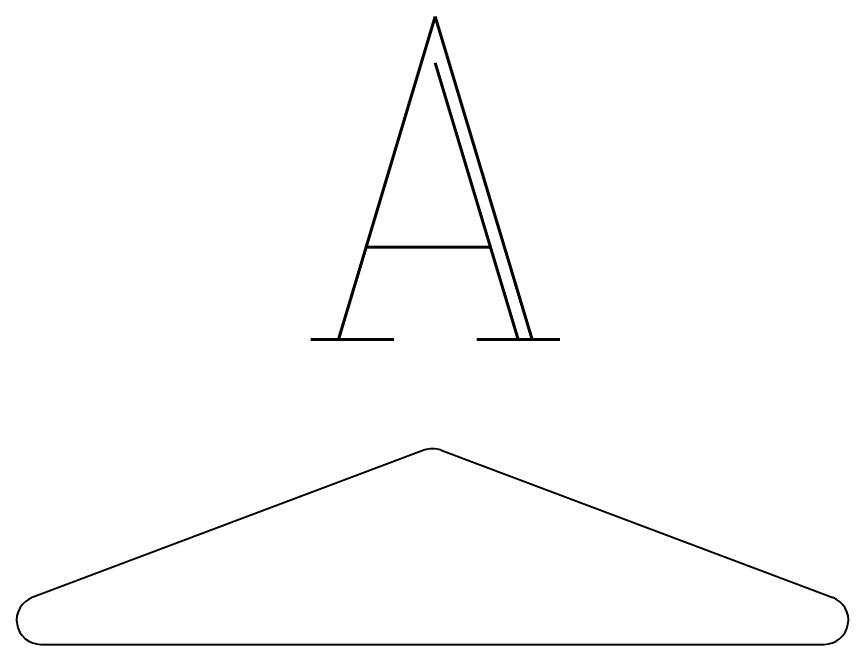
# Model space of a CAD drawing. Extents: x 359 to 444.1, y -24.8 to 1.
# Drawn here: x 393.066 to 393.838, y -11.572 to -10.989 of the extents above; entities that cross this region are included whole.
import ezdxf

# ---------------------------------------------------------------- set-up
doc = ezdxf.new("R2010")
doc.units = 0
doc.header["$LTSCALE"] = 20
doc.layers.add('TEXTO', color=1, linetype='CONTINUOUS')
doc.styles.add('ROMANC', font='ROMANC.SHX')

msp = doc.modelspace()

# ---------------------------------------------------------------- linework, layer by layer
at = {"layer": 'TEXTO', "color": 3, "linetype": 'CONTINUOUS'}
for p, q in [((393.44407, -11.39169), (393.08014, -11.5285)), ((393.4599, -11.39169), (393.82384, -11.5285)), ((393.08805, -11.57206), (393.81592, -11.57206))]:
    msp.add_line(p, q, dxfattribs=at)
for centre, start, end in [((393.45199, -11.41275), 69.39862, 110.60138), ((393.45199, -11.41275), 69.39862, 110.60138), ((393.08805, -11.54956), 110.60138, 270), ((393.81592, -11.54956), 270, 69.39862)]:
    msp.add_arc(centre, 0.0225, start, end, dxfattribs=at)

# ---------------------------------------------------------------- texts
at = {"layer": 'TEXTO', "color": 3, "linetype": 'CONTINUOUS', "style": 'ROMANC'}
msp.add_text('A', height=0.3, dxfattribs=at).set_placement((393.32603, -11.2888))

doc.saveas('drawing.dxf')
